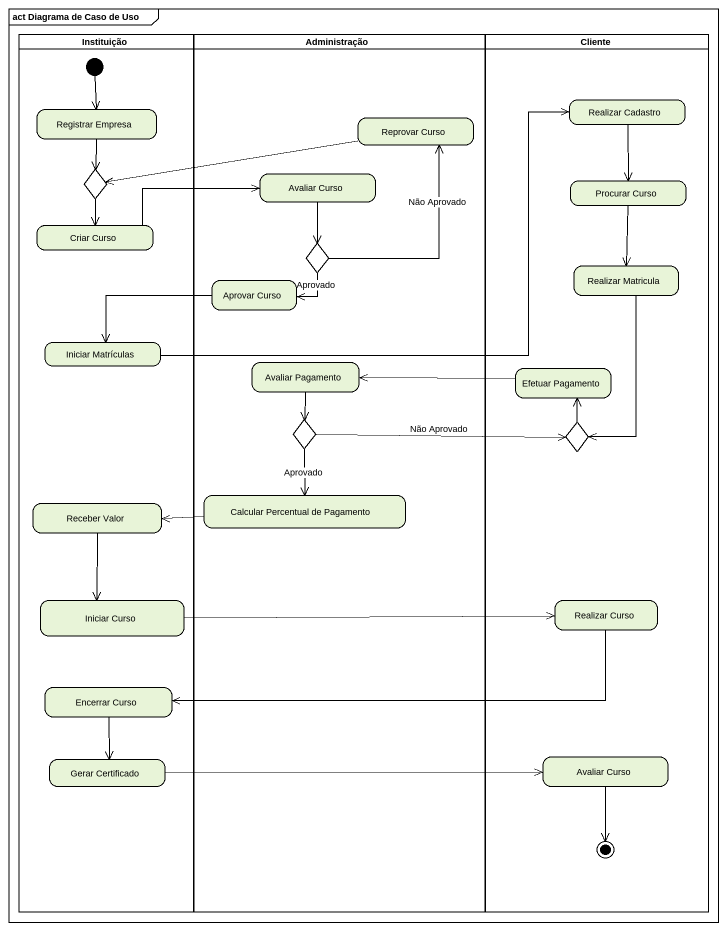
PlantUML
@startuml
mainframe act Diagrama de Caso de Uso
hide empty description
state Instituição <<partition>> {
  state "Registrar Empresa" as Registrar_Empresa
  state choice1 <<choice>>
  state "Criar Curso" as Criar_Curso
  state "Iniciar Matrículas" as Iniciar_Matrículas
  state "Receber Valor" as Receber_Valor
  state "Iniciar Curso" as Iniciar_Curso
  state "Encerrar Curso" as Encerrar_Curso
  state "Gerar Certificado" as Gerar_Certificado
  [*] --> Registrar_Empresa
}
state Administração <<partition>> {
  state "Reprovar Curso" as Reprovar_Curso
  state "Avaliar Curso" as Avaliar_Curso
  state choice2 <<choice>>
  state "Aprovar Curso" as Aprovar_Curso
  state "Avaliar Pagamento" as Avaliar_Pagamento
  state choice3 <<choice>>
  state "Calcular Percentual de Pagamento" as Calcular_Percentual_de
}
state Cliente <<partition>> {
  state "Realizar Cadastro" as Realizar_Cadastro
  state "Procurar Curso" as Procurar_Curso
  state "Realizar Matricula" as Realizar_Matricula
  state "Efetuar Pagamento" as Efetuar_Pagamento
  state choice4 <<choice>>
  state "Realizar Curso" as Realizar_Curso
  state "Avaliar Curso" as Avaliar_Curso_2
  Avaliar_Curso_2 --> [*]
}
Registrar_Empresa --> choice1
Realizar_Cadastro --> Procurar_Curso
Reprovar_Curso -left-> choice1
choice1 --> Criar_Curso
Avaliar_Curso --> choice2
Procurar_Curso --> Realizar_Matricula
Criar_Curso -right-> Avaliar_Curso
choice2 -up-> Reprovar_Curso : Não Aprovado
choice2 -left-> Aprovar_Curso : Aprovado
Aprovar_Curso -left-> Iniciar_Matrículas
Realizar_Matricula --> choice4
Iniciar_Matrículas -right-> Realizar_Cadastro
Avaliar_Pagamento --> choice3
Efetuar_Pagamento -left-> Avaliar_Pagamento
choice3 -right-> choice4 : Não Aprovado
choice3 --> Calcular_Percentual_de : Aprovado
choice4 -up-> Efetuar_Pagamento
Calcular_Percentual_de -left-> Receber_Valor
Receber_Valor --> Iniciar_Curso
Iniciar_Curso -right-> Realizar_Curso
Realizar_Curso -left-> Encerrar_Curso
Encerrar_Curso --> Gerar_Certificado
Gerar_Certificado -right-> Avaliar_Curso_2
@enduml
